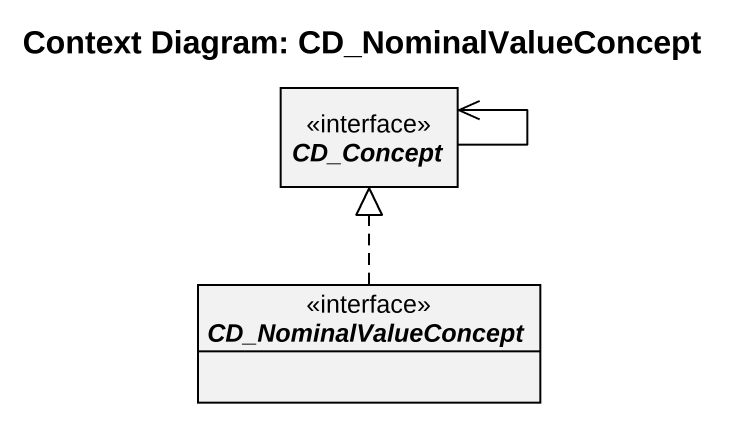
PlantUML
@startuml
title Context Diagram: CD_NominalValueConcept
hide circle
hide empty members
interface CD_Concept
interface CD_NominalValueConcept
CD_Concept --> CD_Concept
CD_NominalValueConcept .up.|> CD_Concept
@enduml
